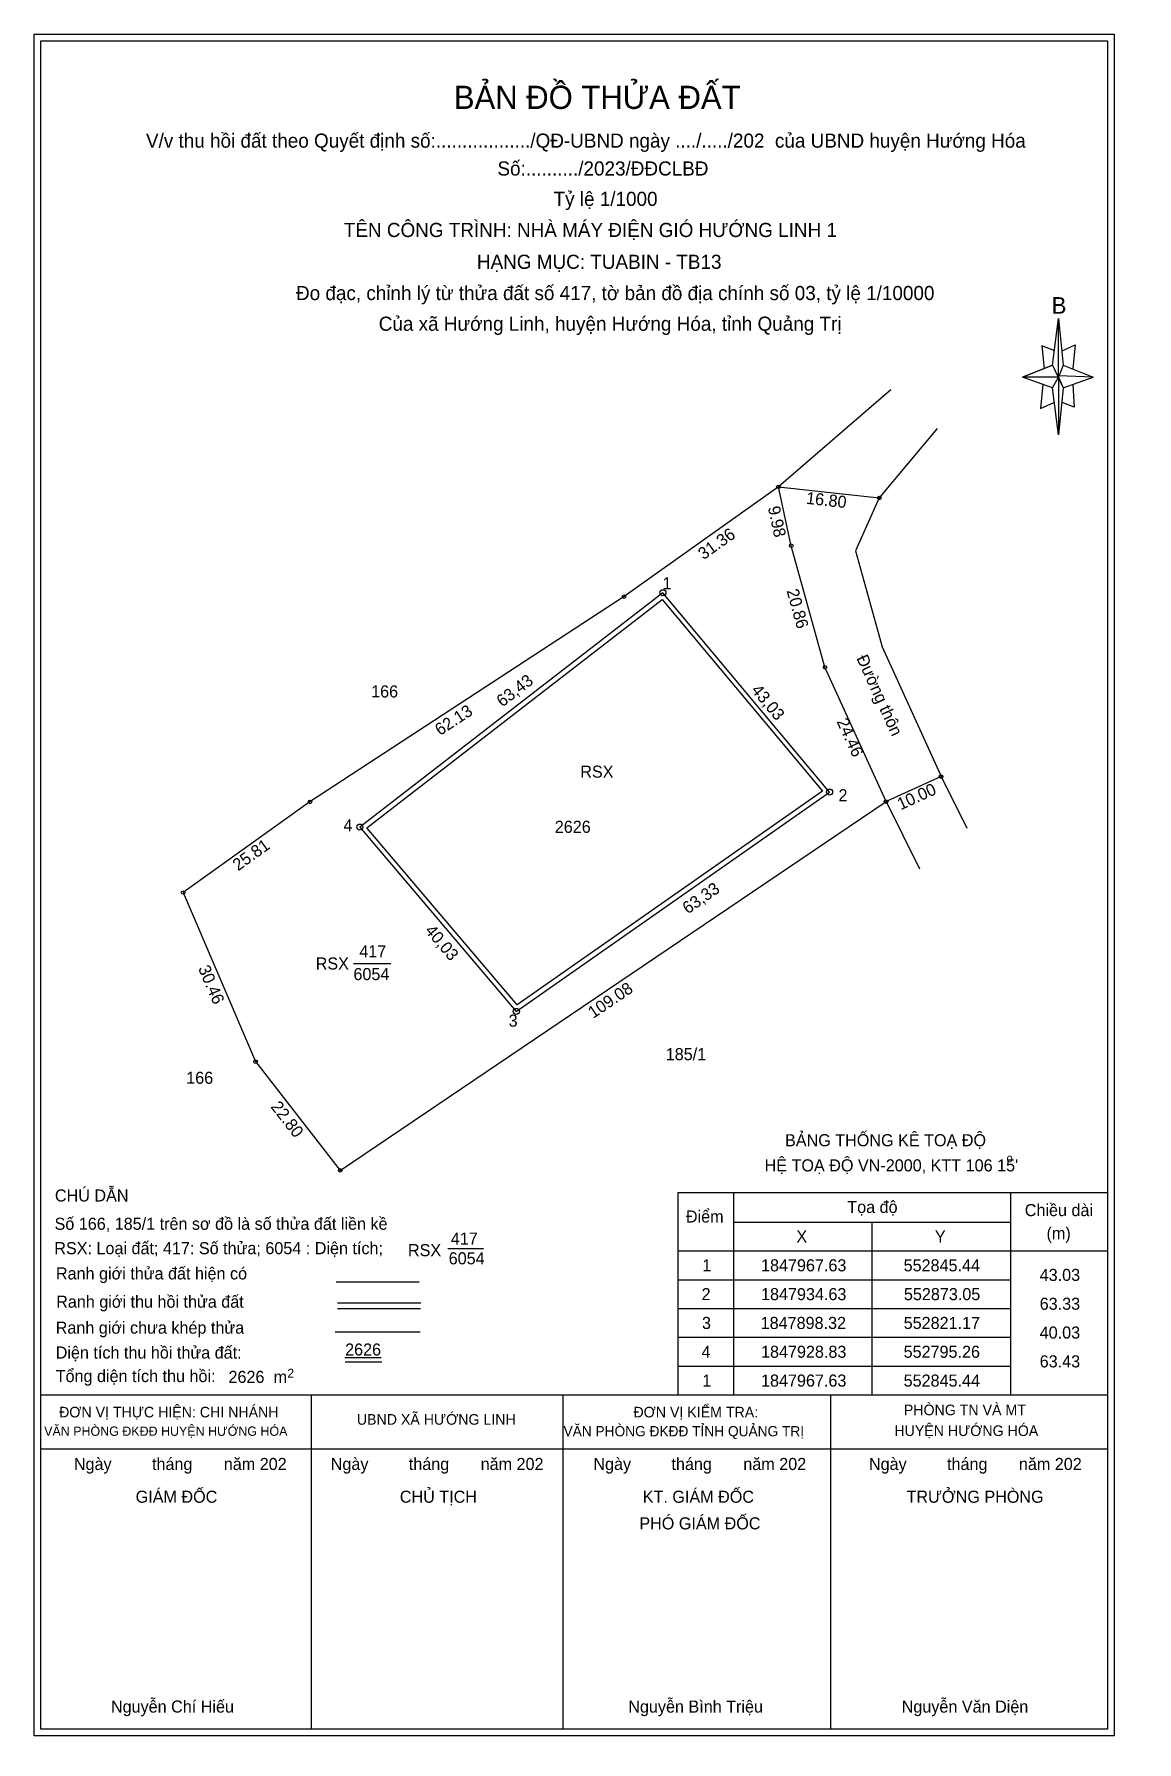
# Model space of a CAD drawing. Extents: x 552741 to 552924, y 1847777 to 1848060.
import ezdxf

# ---------------------------------------------------------------- set-up
doc = ezdxf.new("R2010")
doc.units = 0
for name, color, linetype in [('Level 11', 7, 'Continuous'), ('Level 13', 7, 'Continuous'), ('Level 16', 7, 'Continuous'), ('Level 17', 7, 'Continuous'), ('Level 18', 7, 'Continuous'), ('Level 2', 7, 'Continuous'), ('Level 21', 7, 'Continuous'), ('Level 25', 7, 'Continuous'), ('Level 26', 7, 'Continuous'), ('Level 30', 7, 'Continuous'), ('Level 63', 7, 'Continuous')]:
    doc.layers.add(name, color=color, linetype=linetype)

msp = doc.modelspace()

# ---------------------------------------------------------------- linework, layer by layer
at = {"layer": 'Defpoints'}
msp.add_lwpolyline([(552882.4, 1847933.04), (552872.28, 1847955.31), (552866.69, 1847975.41), (552864.57, 1847985.16), (552839, 1847967), (552787, 1847933), (552766, 1847918), (552778, 1847890), (552792, 1847872), (552882.4, 1847933.04)], dxfattribs=at)
at = {"layer": 'Level 11'}
for p, q in [((552864.57, 1847985.16), (552881.27, 1847983.32)), ((552891.5, 1847937.18), (552882.4, 1847933.04))]:
    msp.add_line(p, q, dxfattribs=at)
at = {"layer": 'Level 13'}
msp.add_line((552794.21, 1847906.23), (552800.39, 1847906.23), dxfattribs=at)
at = {"layer": 'Level 17'}
for p, q in [((552883.16, 1848001.2), (552864.57, 1847985.16)), ((552890.84, 1847994.8), (552881.27, 1847983.32)), ((552881.27, 1847983.32), (552877.31, 1847974.59)), ((552877.31, 1847974.59), (552881.72, 1847958.69)), ((552881.72, 1847958.69), (552891.6, 1847936.96)), ((552891.6, 1847936.96), (552895.75, 1847928.68)), ((552882.4, 1847933.04), (552887.93, 1847921.91))]:
    msp.add_line(p, q, dxfattribs=at)
at = {"layer": 'Level 2'}
for p, q in [((552909.95, 1848005.3), (552910.94, 1848013.05)), ((552910.35, 1848007.69), (552908.16, 1848008.48)), ((552908.16, 1848008.48), (552908.56, 1848004.71)), ((552911.54, 1848007.69), (552913.72, 1848008.68)), ((552913.72, 1848008.68), (552913.33, 1848004.71)), ((552909.95, 1848005.3), (552904.98, 1848003.32)), ((552904.98, 1848003.32), (552909.95, 1848005.3)), ((552910.94, 1848003.32), (552909.95, 1848005.3)), ((552909.95, 1848005.3), (552911.74, 1848001.53)), ((552911.74, 1848005.3), (552916.71, 1848003.32)), ((552909.95, 1848001.53), (552904.98, 1848003.32)), ((552910.94, 1848003.32), (552904.98, 1848003.32)), ((552916.71, 1848003.32), (552910.94, 1848003.52)), ((552910.94, 1848003.52), (552910.94, 1848003.32)), ((552910.94, 1848003.32), (552911.74, 1848001.53)), ((552911.74, 1848001.53), (552916.71, 1848003.32)), ((552911.74, 1848001.53), (552916.71, 1848003.32)), ((552908.36, 1848002.13), (552907.96, 1847998.15)), ((552911.74, 1848001.53), (552910.94, 1847993.78)), ((552913.33, 1848002.13), (552913.53, 1847998.35)), ((552907.96, 1847998.15), (552910.15, 1847999.15)), ((552913.53, 1847998.35), (552911.54, 1847999.15)), ((552919.06, 1847873.36), (552919.06, 1847834.82)), ((552919.06, 1847873.36), (552919.06, 1847834.82)), ((552919.06, 1847873.36), (552919.06, 1847834.82)), ((552847.94, 1847868.34), (552919.06, 1847868.34)), ((552847.94, 1847868.34), (552847.94, 1847834.82)), ((552857.12, 1847868.34), (552857.12, 1847834.82)), ((552903, 1847868.34), (552903, 1847834.82)), ((552857.12, 1847863.44), (552903, 1847863.44)), ((552880.06, 1847863.44), (552880.06, 1847834.82)), ((552809.84, 1847859.08), (552815.73, 1847859.08)), ((552847.94, 1847858.67), (552919.06, 1847858.67)), ((552791.33, 1847853.56), (552805.08, 1847853.56)), ((552847.94, 1847853.9), (552903, 1847853.9)), ((552791.54, 1847850.08), (552805.37, 1847850.08)), ((552791.54, 1847849.15), (552805.29, 1847849.15)), ((552847.94, 1847849.13), (552903, 1847849.13)), ((552847.94, 1847844.36), (552903, 1847844.36)), ((552792.75, 1847841), (552798.81, 1847841)), ((552792.84, 1847840.29), (552798.88, 1847840.29)), ((552847.94, 1847839.59), (552903, 1847839.59)), ((552742.42, 1847834.82), (552919.06, 1847834.82)), ((552787.26, 1847779.54), (552787.26, 1847834.82)), ((552828.94, 1847779.54), (552828.94, 1847834.82)), ((552847.94, 1847834.82), (552919.06, 1847834.82)), ((552873.22, 1847779.54), (552873.22, 1847834.82)), ((552742.42, 1847825.88), (552919.06, 1847825.88)), ((552923.92, 1847777.39), (552923.92, 1847777.39)), ((552923.92, 1847777.39), (552923.92, 1847777.39)), ((552923.92, 1847777.39), (552923.92, 1847777.39))]:
    msp.add_line(p, q, dxfattribs=at)
for points in [[(552741.33, 1848060.11), (552920.14, 1848060.11), (552920.14, 1847778.38), (552741.33, 1847778.38)], [(552742.42, 1848059.02), (552919.06, 1848059.02), (552919.06, 1847779.47), (552742.42, 1847779.47)], [(552910.94, 1848013.05), (552911.74, 1848005.3), (552910.94, 1848003.32)], [(552910.94, 1848003.32), (552910.94, 1847993.78), (552909.95, 1848001.53)], [(552871.88, 1847934.78), (552821.31, 1847899.39), (552796.41, 1847928.71), (552845.32, 1847966.53)]]:
    msp.add_lwpolyline(points, close=True, dxfattribs=at)
msp.add_lwpolyline([(552805.24, 1847845.2), (552791.2, 1847845.2)], dxfattribs=at)
at = {"layer": 'Level 25'}
for centre in [(552864.57, 1847985.16), (552881.27, 1847983.32), (552866.69, 1847975.41), (552839, 1847967), (552872.28, 1847955.31), (552891.5, 1847937.18), (552787, 1847933), (552882.4, 1847933.04), (552882.4, 1847933.04), (552766, 1847918), (552778, 1847890), (552792, 1847872)]:
    msp.add_circle(centre, 0.3, dxfattribs=at)
at = {"layer": 'Level 26'}
for centre in [(552845.44, 1847967.63), (552873.05, 1847934.63), (552873.05, 1847934.63), (552795.26, 1847928.83), (552821.17, 1847898.32)]:
    msp.add_circle(centre, 0.5, dxfattribs=at)
at = {"layer": 'Level 30'}
msp.add_lwpolyline([(552873.05, 1847934.63), (552845.44, 1847967.63), (552795.26, 1847928.83), (552821.17, 1847898.32), (552873.05, 1847934.63)], dxfattribs=at)

# ---------------------------------------------------------------- texts
at = {"layer": 'Level 11'}
for s, rotation, p in [('63,43', 37.7102, (552818.86, 1847948.62)), ('43,03', 309.914, (552859.95, 1847951.44)), ('63,33', 34.9878, (552849.56, 1847914.36)), ('40,03', 310.3316, (552805.93, 1847911.63))]:
    msp.add_text(s, height=2, rotation=rotation, dxfattribs=at).set_placement(p)
msp.add_text('2626', height=2, dxfattribs=at).set_placement((552827.54, 1847927.88))
at = {"layer": 'Level 13'}
for s, p in [('2626', (552827.54, 1847927.88)), ('417', (552795.17, 1847907.27)), ('RSX', (552787.95, 1847905.25)), ('6054', (552794.2, 1847903.5)), ('185/1', (552845.91, 1847890.24))]:
    msp.add_text(s, height=2, dxfattribs=at).set_placement(p)
at = {"layer": 'Level 16'}
for s, rotation, p in [('16.80', 353.7125, (552869.08, 1847982.36)), ('9.98', 282.2672, (552862.81, 1847981.75)), ('31.36', 35.3826, (552852.17, 1847973)), ('20.86', 285.5418, (552865.9, 1847967.97)), ('62.13', 33.1785, (552808.53, 1847943.9)), ('24.46', 294.4381, (552874.17, 1847946.32)), ('10.00', 24.4629, (552884.8, 1847931.6)), ('25.81', 35.5377, (552775.1, 1847921.5)), ('30.46', 293.1986, (552768.45, 1847905.45)), ('109.08', 34.0281, (552833.9, 1847897.07)), ('22.80', 307.875, (552780.41, 1847882.51))]:
    msp.add_text(s, height=2, rotation=rotation, dxfattribs=at).set_placement(p)
at = {"layer": 'Level 18'}
msp.add_text('RSX', height=2, dxfattribs=at).set_placement((552831.76, 1847937.01))
at = {"layer": 'Level 2'}
for s, height, p in [('BẢN ĐỒ THỬA ĐẤT', 3.8401, (552810.83, 1848047.73)), ('V/v thu hồi đất theo Quyết định số:................../QĐ-UBND ngày ..../...../202  của UBND huyện Hướng Hóa', 2.33918, (552759.85, 1848041.31)), ('Số:........../2023/ĐĐCLBĐ', 2.3392, (552818.04, 1848036.7)), ('Tỷ lệ 1/1000', 2.3392, (552827.34, 1848031.67)), ('TÊN CÔNG TRÌNH: NHÀ MÁY ĐIỆN GIÓ HƯỚNG LINH 1', 2.3392, (552792.61, 1848026.52)), ('HẠNG MỤC: TUABIN - TB13', 2.3392, (552814.65, 1848021.25)), ('Đo đạc, chỉnh lý từ thửa đất số 417, tờ bản đồ địa chính số 03, tỷ lệ 1/10000', 2.3392, (552784.69, 1848016.08)), ('B', 2.74, (552909.81, 1848013.83)), ('Của xã Hướng Linh, huyện Hướng Hóa, tỉnh Quảng Trị', 2.3392, (552798.39, 1848011)), ('166', 2, (552797.13, 1847950.29)), ('166', 2, (552766.51, 1847886.33)), ('BẢNG THỐNG KÊ TOẠ ĐỘ', 2, (552865.66, 1847875.99)), ("HỆ TOẠ ĐỘ VN-2000, KTT 106 15'", 2, (552862.28, 1847871.83)), ('o', 1.39, (552902.34, 1847873.35)), ('CHÚ DẪN', 2, (552744.77, 1847866.84)), ('Tọa độ', 2, (552875.97, 1847864.95)), ('Số 166, 185/1 trên sơ đồ là số thửa đất liền kề', 2, (552744.71, 1847862.16)), ('Điểm', 2, (552849.25, 1847863.36)), ('Chiều dài', 2, (552905.36, 1847864.42)), ('417', 2, (552810.32, 1847859.71)), ('X', 2, (552867.54, 1847860.05)), ('Y', 2, (552890.48, 1847860.05)), ('(m)', 2, (552908.96, 1847860.59)), ('RSX: Loại đất; 417: Số thửa; 6054 : Diện tích;', 2, (552744.67, 1847858.12)), ('RSX', 2, (552803.23, 1847857.79)), ('6054', 2, (552809.97, 1847856.44)), ('Ranh giới thửa đất hiện có', 2, (552744.94, 1847853.94)), ('1', 2, (552851.97, 1847855.28)), ('1847967.63', 2, (552861.69, 1847855.28)), ('552845.44', 2, (552885.3, 1847855.28)), ('43.03', 2, (552907.83, 1847853.69)), ('Ranh giới thu hồi thửa đất', 2, (552744.98, 1847849.26)), ('2', 2, (552851.85, 1847850.51)), ('1847934.63', 2, (552861.69, 1847850.51)), ('552873.05', 2, (552885.35, 1847850.51)), ('63.33', 2, (552907.83, 1847848.92)), ('Ranh giới chưa khép thửa', 2, (552744.9, 1847844.96)), ('3', 2, (552851.91, 1847845.74)), ('1847898.32', 2, (552861.63, 1847845.74)), ('552821.17', 2, (552885.31, 1847845.74)), ('40.03', 2, (552907.83, 1847844.15)), ('Diện tích thu hồi thửa đất:', 2, (552744.9, 1847840.84)), ('2626', 2, (552792.82, 1847841.34)), ('4', 2, (552851.84, 1847840.97)), ('1847928.83', 2, (552861.69, 1847840.97)), ('552795.26', 2, (552885.3, 1847840.97)), ('63.43', 2, (552907.83, 1847839.38)), ('Tổng diện tích thu hồi:', 2, (552744.9, 1847836.95)), ('2626', 2, (552773.51, 1847836.81)), ('2', 1.5, (552783.25, 1847837.66)), ('m', 2, (552780.98, 1847836.81)), ('1', 2, (552851.97, 1847836.2)), ('1847967.63', 2, (552861.69, 1847836.2)), ('552845.44', 2, (552885.3, 1847836.2)), ('ĐƠN VỊ THỰC HIỆN: CHI NHÁNH', 1.7544, (552745.46, 1847831.1)), ('ĐƠN VỊ KIỂM TRA:', 1.7544, (552840.56, 1847831.1)), ('PHÒNG TN VÀ MT', 1.7544, (552885.34, 1847831.46)), ('VĂN PHÒNG ĐKĐĐ HUYỆN HƯỚNG HÓA', 1.5409, (552742.99, 1847828.05)), ('UBND XÃ HƯỚNG LINH', 1.7544, (552794.76, 1847829.89)), ('VĂN PHÒNG ĐKĐĐ TỈNH QUẢNG TRỊ', 1.6963, (552828.99, 1847827.97)), ('HUYỆN HƯỚNG HÓA', 1.7544, (552883.77, 1847828.02)), ('Ngày         tháng       năm 202', 2, (552747.91, 1847822.39)), ('Ngày         tháng       năm 202', 2, (552790.44, 1847822.39)), ('Ngày         tháng       năm 202', 2, (552833.93, 1847822.39)), ('Ngày         tháng       năm 202', 2, (552879.56, 1847822.39)), ('GIÁM ĐỐC', 2, (552758.14, 1847816.97)), ('CHỦ TỊCH', 2, (552801.88, 1847816.97)), ('KT. GIÁM ĐỐC', 2, (552842.1, 1847816.97)), ('TRƯỞNG PHÒNG', 2, (552885.78, 1847816.97)), ('PHÓ GIÁM ĐỐC', 2, (552841.54, 1847812.56)), ('Nguyễn Chí Hiếu', 2, (552754.05, 1847782.23)), ('Nguyễn Bình Triệu', 2, (552839.71, 1847782.23)), ('Nguyễn Văn Diện', 2, (552884.98, 1847782.23))]:
    msp.add_text(s, height=height, dxfattribs=at).set_placement(p)
at = {"layer": 'Level 21'}
for s, p in [('1', (552845.37, 1847968.18)), ('2', (552874.51, 1847933.1)), ('4', (552792.55, 1847928.13)), ('3', (552819.9, 1847895.79))]:
    msp.add_text(s, height=2, dxfattribs=at).set_placement(p)
at = {"layer": 'Level 63'}
msp.add_text('Đường thôn', height=2, rotation=294.4499, dxfattribs=at).set_placement((552877.44, 1847956.81))

doc.saveas('drawing.dxf')
